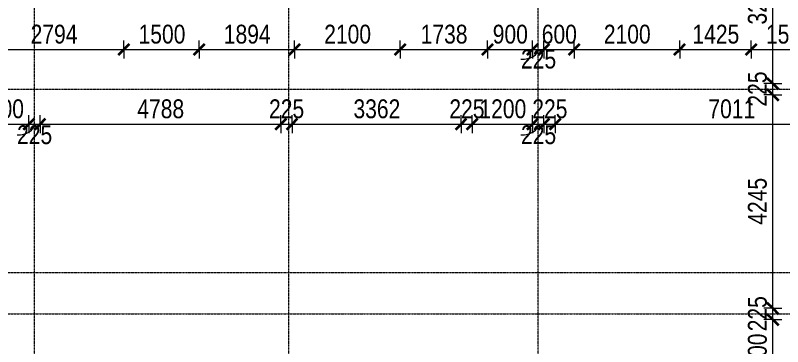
# Model space of a CAD drawing. Header units: millimetres. Extents: x -35190 to 411743, y -233114 to 23872.
# Drawn here: x -11092 to 4173, y -17365 to -10775 of the extents above; entities that cross this region are included whole.
import ezdxf

# ---------------------------------------------------------------- set-up
doc = ezdxf.new("R2010")
doc.units = ezdxf.units.MM
doc.linetypes.add('Grid Line', pattern=[22.225, 12.7, -3.175, 3.175, -3.175])
for name, color, linetype, lineweight in [('A-ANNO-DIMS', 211, 'Continuous', 9), ('A-ANNO-DIMS-75', 211, 'Continuous', 9), ('S-GRID', 1, 'Continuous', 9)]:
    doc.layers.add(name, color=color, linetype=linetype, lineweight=lineweight)
doc.styles.add('Arial_3', font='arial.ttf', dxfattribs={"width": 0.8, "height": 375})
doc.dimstyles.new('main_4_5mm_1', dxfattribs={"dimscale": 304.8, "dimtxt": 382.597275, "dimasz": 0.738189, "dimexe": 0.590551, "dimexo": 0.0625, "dimgap": 0.024606, "dimtad": 1, "dimdec": 0, "dimzin": 0, "dimdsep": 46, "dimtxsty": 'Arial_3', "dimblk1": 'OBLIQUE', "dimblk2": 'OBLIQUE', "dimsah": 1, "dimcen": 0.09, "dimdle": 0.590551, "dimazin": 0, "dimtfac": 1, "dimtdec": 4, "dimtix": 1, "dimtmove": 1, "dimatfit": 3, "dimfxl": 0.590551, "dimfxlon": 1, "dimtvp": 1, "dimtolj": 1, "dimtzin": 0, "dimarcsym": 2})
doc.dimstyles.new('main_4_5mm_2', dxfattribs={"dimscale": 304.8, "dimtxt": 382.597275, "dimasz": 0.738189, "dimexe": 0.590551, "dimexo": 0.0625, "dimgap": 0.024606, "dimtad": 1, "dimdec": 0, "dimzin": 0, "dimdsep": 46, "dimtxsty": 'Arial_3', "dimblk1": 'OBLIQUE', "dimblk2": 'OBLIQUE', "dimsah": 1, "dimcen": 0.09, "dimdle": 0.590551, "dimazin": 0, "dimtfac": 1, "dimtdec": 4, "dimtix": 1, "dimtmove": 0, "dimatfit": 3, "dimfxl": 0.590551, "dimfxlon": 1, "dimtvp": 1, "dimtolj": 1, "dimtzin": 0, "dimarcsym": 2})

# ---------------------------------------------------------------- blocks, each defined once
blk = doc.blocks.new('DIMBLOCK351-GROUND FLOOR')
at = {"layer": 'A-ANNO-DIMS-75', "transparency": 16777216}
for p, q in [((-11726, -11456), (-11726, -11276)), ((-8932, -11456), (-8932, -11276)), ((-11906, -11456), (-8932, -11456)), ((-11726, -11456), (-11726, -11636)), ((-8932, -11456), (-8932, -11636))]:
    blk.add_line(p, q, dxfattribs=at)
at = {"layer": 'A-ANNO-DIMS-75', "lineweight": 35, "transparency": 16777216}
for p, q in [((-11726, -11456), (-11614, -11343)), ((-8932, -11456), (-8820, -11343)), ((-11726, -11456), (-11839, -11568)), ((-8932, -11456), (-9045, -11568))]:
    blk.add_line(p, q, dxfattribs=at)
at = {"layer": 'A-ANNO-DIMS-75', "color": 0, "transparency": 16777216, "insert": (-10788, -10961), "char_height": 375, "width": 1101.88, "attachment_point": 1, "line_spacing_factor": 0.941778, "style": 'Arial_3'}
blk.add_mtext('2794', dxfattribs=at)
blk = doc.blocks.new('_Oblique')
at = {"color": 0, "linetype": 'ByBlock', "lineweight": -2}
blk.add_line((-0.5, -0.5), (0.5, 0.5), dxfattribs=at)
blk = doc.blocks.new('DIMBLOCK352-GROUND FLOOR')
at = {"layer": 'A-ANNO-DIMS-75', "transparency": 16777216}
for p, q in [((-8932, -11456), (-8932, -11276)), ((-7432, -11456), (-7432, -11276)), ((-8932, -11456), (-7432, -11456)), ((-8932, -11456), (-8932, -11636)), ((-7432, -11456), (-7432, -11636))]:
    blk.add_line(p, q, dxfattribs=at)
at = {"layer": 'A-ANNO-DIMS-75', "lineweight": 35, "transparency": 16777216}
for p, q in [((-8932, -11456), (-8820, -11343)), ((-7432, -11456), (-7320, -11343)), ((-8932, -11456), (-9045, -11568)), ((-7432, -11456), (-7545, -11568))]:
    blk.add_line(p, q, dxfattribs=at)
at = {"layer": 'A-ANNO-DIMS-75', "color": 0, "transparency": 16777216, "insert": (-8641, -10961), "char_height": 375, "width": 1101.88, "attachment_point": 1, "line_spacing_factor": 0.941778, "style": 'Arial_3'}
blk.add_mtext('1500', dxfattribs=at)
blk = doc.blocks.new('DIMBLOCK353-GROUND FLOOR')
at = {"layer": 'A-ANNO-DIMS-75', "transparency": 16777216}
for p, q in [((-7432, -11456), (-7432, -11276)), ((-5539, -11456), (-5539, -11276)), ((-7432, -11456), (-5539, -11456)), ((-7432, -11456), (-7432, -11636)), ((-5539, -11456), (-5539, -11636))]:
    blk.add_line(p, q, dxfattribs=at)
at = {"layer": 'A-ANNO-DIMS-75', "lineweight": 35, "transparency": 16777216}
for p, q in [((-7432, -11456), (-7320, -11343)), ((-5539, -11456), (-5426, -11343)), ((-7432, -11456), (-7545, -11568)), ((-5539, -11456), (-5651, -11568))]:
    blk.add_line(p, q, dxfattribs=at)
at = {"layer": 'A-ANNO-DIMS-75', "color": 0, "transparency": 16777216, "insert": (-6945, -10961), "char_height": 375, "width": 1101.88, "attachment_point": 1, "line_spacing_factor": 0.941778, "style": 'Arial_3'}
blk.add_mtext('1894', dxfattribs=at)
blk = doc.blocks.new('DIMBLOCK354-GROUND FLOOR')
at = {"layer": 'A-ANNO-DIMS-75', "transparency": 16777216}
for p, q in [((-5539, -11456), (-5539, -11276)), ((-3439, -11456), (-3439, -11276)), ((-5539, -11456), (-3439, -11456)), ((-5539, -11456), (-5539, -11636)), ((-3439, -11456), (-3439, -11636))]:
    blk.add_line(p, q, dxfattribs=at)
at = {"layer": 'A-ANNO-DIMS-75', "lineweight": 35, "transparency": 16777216}
for p, q in [((-5539, -11456), (-5426, -11343)), ((-3439, -11456), (-3326, -11343)), ((-5539, -11456), (-5651, -11568)), ((-3439, -11456), (-3551, -11568))]:
    blk.add_line(p, q, dxfattribs=at)
at = {"layer": 'A-ANNO-DIMS-75', "color": 0, "transparency": 16777216, "insert": (-4948, -10961), "char_height": 375, "width": 1101.88, "attachment_point": 1, "line_spacing_factor": 0.941778, "style": 'Arial_3'}
blk.add_mtext('2100', dxfattribs=at)
blk = doc.blocks.new('DIMBLOCK355-GROUND FLOOR')
at = {"layer": 'A-ANNO-DIMS-75', "transparency": 16777216}
for p, q in [((-3439, -11456), (-3439, -11276)), ((-1701, -11456), (-1701, -11276)), ((-3439, -11456), (-1701, -11456)), ((-3439, -11456), (-3439, -11636)), ((-1701, -11456), (-1701, -11636))]:
    blk.add_line(p, q, dxfattribs=at)
at = {"layer": 'A-ANNO-DIMS-75', "lineweight": 35, "transparency": 16777216}
for p, q in [((-3439, -11456), (-3326, -11343)), ((-1701, -11456), (-1589, -11343)), ((-3439, -11456), (-3551, -11568)), ((-1701, -11456), (-1814, -11568))]:
    blk.add_line(p, q, dxfattribs=at)
at = {"layer": 'A-ANNO-DIMS-75', "color": 0, "transparency": 16777216, "insert": (-3029, -10961), "char_height": 375, "width": 1101.88, "attachment_point": 1, "line_spacing_factor": 0.941778, "style": 'Arial_3'}
blk.add_mtext('1738', dxfattribs=at)
blk = doc.blocks.new('DIMBLOCK356-GROUND FLOOR')
at = {"layer": 'A-ANNO-DIMS-75', "transparency": 16777216}
for p, q in [((-1701, -11456), (-1701, -11276)), ((-801, -11456), (-801, -11276)), ((-1701, -11456), (-801, -11456)), ((-1701, -11456), (-1701, -11636)), ((-801, -11456), (-801, -11636))]:
    blk.add_line(p, q, dxfattribs=at)
at = {"layer": 'A-ANNO-DIMS-75', "lineweight": 35, "transparency": 16777216}
for p, q in [((-1701, -11456), (-1589, -11343)), ((-801, -11456), (-689, -11343)), ((-1701, -11456), (-1814, -11568)), ((-801, -11456), (-914, -11568))]:
    blk.add_line(p, q, dxfattribs=at)
at = {"layer": 'A-ANNO-DIMS-75', "color": 0, "transparency": 16777216, "insert": (-1595, -10961), "char_height": 375, "width": 826.41, "attachment_point": 1, "line_spacing_factor": 0.941778, "style": 'Arial_3'}
blk.add_mtext('900', dxfattribs=at)
blk = doc.blocks.new('DIMBLOCK357-GROUND FLOOR')
at = {"layer": 'A-ANNO-DIMS-75', "transparency": 16777216}
for p, q in [((-801, -11456), (-801, -11276)), ((-576, -11456), (-576, -11276)), ((-801, -11456), (-576, -11456)), ((-801, -11456), (-801, -11636)), ((-576, -11456), (-576, -11636))]:
    blk.add_line(p, q, dxfattribs=at)
at = {"layer": 'A-ANNO-DIMS-75', "lineweight": 35, "transparency": 16777216}
for p, q in [((-801, -11456), (-689, -11343)), ((-576, -11456), (-464, -11343)), ((-801, -11456), (-914, -11568)), ((-576, -11456), (-689, -11568))]:
    blk.add_line(p, q, dxfattribs=at)
at = {"layer": 'A-ANNO-DIMS-75', "transparency": 16777216}
blk.add_ellipse((-1033, -11456), major_axis=(-344, 0), ratio=0.562142, start_param=1.570796, end_param=3.141593, dxfattribs=at)
at = {"layer": 'A-ANNO-DIMS-75', "color": 0, "transparency": 16777216, "insert": (-1033, -11457), "char_height": 375, "width": 826.41, "attachment_point": 1, "line_spacing_factor": 0.941778, "style": 'Arial_3'}
blk.add_mtext('225', dxfattribs=at)
blk = doc.blocks.new('DIMBLOCK358-GROUND FLOOR')
at = {"layer": 'A-ANNO-DIMS-75', "transparency": 16777216}
for p, q in [((-576, -11456), (-576, -11276)), ((24, -11456), (24, -11276)), ((-576, -11456), (24, -11456)), ((-576, -11456), (-576, -11636)), ((24, -11456), (24, -11636))]:
    blk.add_line(p, q, dxfattribs=at)
at = {"layer": 'A-ANNO-DIMS-75', "lineweight": 35, "transparency": 16777216}
for p, q in [((-576, -11456), (-464, -11343)), ((24, -11456), (136, -11343)), ((-576, -11456), (-689, -11568)), ((24, -11456), (-89, -11568))]:
    blk.add_line(p, q, dxfattribs=at)
at = {"layer": 'A-ANNO-DIMS-75', "color": 0, "transparency": 16777216, "insert": (-620, -10961), "char_height": 375, "width": 826.41, "attachment_point": 1, "line_spacing_factor": 0.941778, "style": 'Arial_3'}
blk.add_mtext('600', dxfattribs=at)
blk = doc.blocks.new('DIMBLOCK359-GROUND FLOOR')
at = {"layer": 'A-ANNO-DIMS-75', "transparency": 16777216}
for p, q in [((24, -11456), (24, -11276)), ((2124, -11456), (2124, -11276)), ((24, -11456), (2124, -11456)), ((24, -11456), (24, -11636)), ((2124, -11456), (2124, -11636))]:
    blk.add_line(p, q, dxfattribs=at)
at = {"layer": 'A-ANNO-DIMS-75', "lineweight": 35, "transparency": 16777216}
for p, q in [((24, -11456), (136, -11343)), ((2124, -11456), (2236, -11343)), ((24, -11456), (-89, -11568)), ((2124, -11456), (2011, -11568))]:
    blk.add_line(p, q, dxfattribs=at)
at = {"layer": 'A-ANNO-DIMS-75', "color": 0, "transparency": 16777216, "insert": (615, -10961), "char_height": 375, "width": 1101.88, "attachment_point": 1, "line_spacing_factor": 0.941778, "style": 'Arial_3'}
blk.add_mtext('2100', dxfattribs=at)
blk = doc.blocks.new('DIMBLOCK360-GROUND FLOOR')
at = {"layer": 'A-ANNO-DIMS-75', "transparency": 16777216}
for p, q in [((2124, -11456), (2124, -11276)), ((3549, -11456), (3549, -11276)), ((2124, -11456), (3549, -11456)), ((2124, -11456), (2124, -11636)), ((3549, -11456), (3549, -11636))]:
    blk.add_line(p, q, dxfattribs=at)
at = {"layer": 'A-ANNO-DIMS-75', "lineweight": 35, "transparency": 16777216}
for p, q in [((2124, -11456), (2236, -11343)), ((3549, -11456), (3661, -11343)), ((2124, -11456), (2011, -11568)), ((3549, -11456), (3436, -11568))]:
    blk.add_line(p, q, dxfattribs=at)
at = {"layer": 'A-ANNO-DIMS-75', "color": 0, "transparency": 16777216, "insert": (2377, -10961), "char_height": 375, "width": 1101.88, "attachment_point": 1, "line_spacing_factor": 0.941778, "style": 'Arial_3'}
blk.add_mtext('1425', dxfattribs=at)
blk = doc.blocks.new('DIMBLOCK361-GROUND FLOOR')
at = {"layer": 'A-ANNO-DIMS-75', "transparency": 16777216}
for p, q in [((3549, -11456), (3549, -11276)), ((5049, -11456), (5049, -11276)), ((3549, -11456), (5049, -11456)), ((3549, -11456), (3549, -11636)), ((5049, -11456), (5049, -11636))]:
    blk.add_line(p, q, dxfattribs=at)
at = {"layer": 'A-ANNO-DIMS-75', "lineweight": 35, "transparency": 16777216}
for p, q in [((3549, -11456), (3661, -11343)), ((5049, -11456), (5161, -11343)), ((3549, -11456), (3436, -11568)), ((5049, -11456), (4936, -11568))]:
    blk.add_line(p, q, dxfattribs=at)
at = {"layer": 'A-ANNO-DIMS-75', "color": 0, "transparency": 16777216, "insert": (3840, -10961), "char_height": 375, "width": 1101.88, "attachment_point": 1, "line_spacing_factor": 0.941778, "style": 'Arial_3'}
blk.add_mtext('1500', dxfattribs=at)
blk = doc.blocks.new('DIMBLOCK380-GROUND FLOOR')
at = {"layer": 'A-ANNO-DIMS-75', "transparency": 16777216}
for p, q in [((-11726, -12941), (-11726, -12761)), ((-10826, -12941), (-10826, -12761)), ((-11906, -12941), (-10826, -12941)), ((-11726, -12941), (-11726, -13121)), ((-10826, -12941), (-10826, -13121))]:
    blk.add_line(p, q, dxfattribs=at)
at = {"layer": 'A-ANNO-DIMS-75', "lineweight": 35, "transparency": 16777216}
for p, q in [((-11726, -12941), (-11839, -13053)), ((-11726, -12941), (-11614, -12828)), ((-10826, -12941), (-10939, -13053)), ((-10826, -12941), (-10714, -12828))]:
    blk.add_line(p, q, dxfattribs=at)
at = {"layer": 'A-ANNO-DIMS-75', "color": 0, "transparency": 16777216, "insert": (-11620, -12446), "char_height": 375, "width": 826.41, "attachment_point": 1, "line_spacing_factor": 0.941778, "style": 'Arial_3'}
blk.add_mtext('900', dxfattribs=at)
blk = doc.blocks.new('DIMBLOCK381-GROUND FLOOR')
at = {"layer": 'A-ANNO-DIMS-75', "transparency": 16777216}
for p, q in [((-10826, -12941), (-10826, -12761)), ((-10601, -12941), (-10601, -12761)), ((-10826, -12941), (-10601, -12941)), ((-10826, -12941), (-10826, -13121)), ((-10601, -12941), (-10601, -13121))]:
    blk.add_line(p, q, dxfattribs=at)
at = {"layer": 'A-ANNO-DIMS-75', "lineweight": 35, "transparency": 16777216}
for p, q in [((-10826, -12941), (-10939, -13053)), ((-10826, -12941), (-10714, -12828)), ((-10601, -12941), (-10714, -13053)), ((-10601, -12941), (-10489, -12828))]:
    blk.add_line(p, q, dxfattribs=at)
at = {"layer": 'A-ANNO-DIMS-75', "transparency": 16777216}
blk.add_ellipse((-11058, -12941), major_axis=(344, 0), ratio=0.618029, start_param=4.712389, end_param=6.283185, dxfattribs=at)
at = {"layer": 'A-ANNO-DIMS-75', "color": 0, "transparency": 16777216, "insert": (-11058, -12961), "char_height": 375, "width": 826.41, "attachment_point": 1, "line_spacing_factor": 0.941778, "style": 'Arial_3'}
blk.add_mtext('225', dxfattribs=at)
blk = doc.blocks.new('DIMBLOCK382-GROUND FLOOR')
at = {"layer": 'A-ANNO-DIMS-75', "transparency": 16777216}
for p, q in [((-10601, -12941), (-10601, -12761)), ((-5813, -12941), (-5813, -12761)), ((-10601, -12941), (-5813, -12941)), ((-10601, -12941), (-10601, -13121)), ((-5813, -12941), (-5813, -13121))]:
    blk.add_line(p, q, dxfattribs=at)
at = {"layer": 'A-ANNO-DIMS-75', "lineweight": 35, "transparency": 16777216}
for p, q in [((-10601, -12941), (-10714, -13053)), ((-10601, -12941), (-10489, -12828)), ((-5813, -12941), (-5926, -13053)), ((-5813, -12941), (-5701, -12828))]:
    blk.add_line(p, q, dxfattribs=at)
at = {"layer": 'A-ANNO-DIMS-75', "color": 0, "transparency": 16777216, "insert": (-8666, -12446), "char_height": 375, "width": 1101.88, "attachment_point": 1, "line_spacing_factor": 0.941778, "style": 'Arial_3'}
blk.add_mtext('4788', dxfattribs=at)
blk = doc.blocks.new('DIMBLOCK383-GROUND FLOOR')
at = {"layer": 'A-ANNO-DIMS-75', "transparency": 16777216}
for p, q in [((-5813, -12941), (-5813, -12761)), ((-5588, -12941), (-5588, -12761)), ((-5813, -12941), (-5588, -12941)), ((-5813, -12941), (-5813, -13121)), ((-5588, -12941), (-5588, -13121))]:
    blk.add_line(p, q, dxfattribs=at)
at = {"layer": 'A-ANNO-DIMS-75', "lineweight": 35, "transparency": 16777216}
for p, q in [((-5813, -12941), (-5926, -13053)), ((-5813, -12941), (-5701, -12828)), ((-5588, -12941), (-5701, -13053)), ((-5588, -12941), (-5476, -12828))]:
    blk.add_line(p, q, dxfattribs=at)
at = {"layer": 'A-ANNO-DIMS-75', "color": 0, "transparency": 16777216, "insert": (-6045, -12446), "char_height": 375, "width": 826.41, "attachment_point": 1, "line_spacing_factor": 0.941778, "style": 'Arial_3'}
blk.add_mtext('225', dxfattribs=at)
blk = doc.blocks.new('DIMBLOCK384-GROUND FLOOR')
at = {"layer": 'A-ANNO-DIMS-75', "transparency": 16777216}
for p, q in [((-5588, -12941), (-5588, -12761)), ((-2226, -12941), (-2226, -12761)), ((-5588, -12941), (-2226, -12941)), ((-5588, -12941), (-5588, -13121)), ((-2226, -12941), (-2226, -13121))]:
    blk.add_line(p, q, dxfattribs=at)
at = {"layer": 'A-ANNO-DIMS-75', "lineweight": 35, "transparency": 16777216}
for p, q in [((-5588, -12941), (-5701, -13053)), ((-5588, -12941), (-5476, -12828)), ((-2226, -12941), (-2339, -13053)), ((-2226, -12941), (-2114, -12828))]:
    blk.add_line(p, q, dxfattribs=at)
at = {"layer": 'A-ANNO-DIMS-75', "color": 0, "transparency": 16777216, "insert": (-4366, -12446), "char_height": 375, "width": 1101.88, "attachment_point": 1, "line_spacing_factor": 0.941778, "style": 'Arial_3'}
blk.add_mtext('3362', dxfattribs=at)
blk = doc.blocks.new('DIMBLOCK385-GROUND FLOOR')
at = {"layer": 'A-ANNO-DIMS-75', "transparency": 16777216}
for p, q in [((-2226, -12941), (-2226, -12761)), ((-2001, -12941), (-2001, -12761)), ((-2226, -12941), (-2001, -12941)), ((-2226, -12941), (-2226, -13121)), ((-2001, -12941), (-2001, -13121))]:
    blk.add_line(p, q, dxfattribs=at)
at = {"layer": 'A-ANNO-DIMS-75', "lineweight": 35, "transparency": 16777216}
for p, q in [((-2226, -12941), (-2339, -13053)), ((-2226, -12941), (-2114, -12828)), ((-2001, -12941), (-2114, -13053)), ((-2001, -12941), (-1889, -12828))]:
    blk.add_line(p, q, dxfattribs=at)
at = {"layer": 'A-ANNO-DIMS-75', "color": 0, "transparency": 16777216, "insert": (-2458, -12446), "char_height": 375, "width": 826.41, "attachment_point": 1, "line_spacing_factor": 0.941778, "style": 'Arial_3'}
blk.add_mtext('225', dxfattribs=at)
blk = doc.blocks.new('DIMBLOCK386-GROUND FLOOR')
at = {"layer": 'A-ANNO-DIMS-75', "transparency": 16777216}
for p, q in [((-2001, -12941), (-2001, -12761)), ((-801, -12941), (-801, -12761)), ((-2001, -12941), (-801, -12941)), ((-2001, -12941), (-2001, -13121)), ((-801, -12941), (-801, -13121))]:
    blk.add_line(p, q, dxfattribs=at)
at = {"layer": 'A-ANNO-DIMS-75', "lineweight": 35, "transparency": 16777216}
for p, q in [((-2001, -12941), (-2114, -13053)), ((-2001, -12941), (-1889, -12828)), ((-801, -12941), (-914, -13053)), ((-801, -12941), (-689, -12828))]:
    blk.add_line(p, q, dxfattribs=at)
at = {"layer": 'A-ANNO-DIMS-75', "color": 0, "transparency": 16777216, "insert": (-1860, -12446), "char_height": 375, "width": 1101.88, "attachment_point": 1, "line_spacing_factor": 0.941778, "style": 'Arial_3'}
blk.add_mtext('1200', dxfattribs=at)
blk = doc.blocks.new('DIMBLOCK387-GROUND FLOOR')
at = {"layer": 'A-ANNO-DIMS-75', "transparency": 16777216}
for p, q in [((-801, -12941), (-801, -12761)), ((-576, -12941), (-576, -12761)), ((-801, -12941), (-576, -12941)), ((-801, -12941), (-801, -13121)), ((-576, -12941), (-576, -13121))]:
    blk.add_line(p, q, dxfattribs=at)
at = {"layer": 'A-ANNO-DIMS-75', "lineweight": 35, "transparency": 16777216}
for p, q in [((-801, -12941), (-914, -13053)), ((-801, -12941), (-689, -12828)), ((-576, -12941), (-689, -13053)), ((-576, -12941), (-464, -12828))]:
    blk.add_line(p, q, dxfattribs=at)
at = {"layer": 'A-ANNO-DIMS-75', "transparency": 16777216}
blk.add_ellipse((-1033, -12941), major_axis=(-344, 0), ratio=0.618029, start_param=1.570796, end_param=3.141593, dxfattribs=at)
at = {"layer": 'A-ANNO-DIMS-75', "color": 0, "transparency": 16777216, "insert": (-1033, -12961), "char_height": 375, "width": 826.41, "attachment_point": 1, "line_spacing_factor": 0.941778, "style": 'Arial_3'}
blk.add_mtext('225', dxfattribs=at)
blk = doc.blocks.new('DIMBLOCK388-GROUND FLOOR')
at = {"layer": 'A-ANNO-DIMS-75', "transparency": 16777216}
for p, q in [((-576, -12941), (-576, -12761)), ((-351, -12941), (-351, -12761)), ((-576, -12941), (-351, -12941)), ((-576, -12941), (-576, -13121)), ((-351, -12941), (-351, -13121))]:
    blk.add_line(p, q, dxfattribs=at)
at = {"layer": 'A-ANNO-DIMS-75', "lineweight": 35, "transparency": 16777216}
for p, q in [((-576, -12941), (-689, -13053)), ((-576, -12941), (-464, -12828)), ((-351, -12941), (-464, -13053)), ((-351, -12941), (-239, -12828))]:
    blk.add_line(p, q, dxfattribs=at)
at = {"layer": 'A-ANNO-DIMS-75', "color": 0, "transparency": 16777216, "insert": (-808, -12446), "char_height": 375, "width": 826.41, "attachment_point": 1, "line_spacing_factor": 0.941778, "style": 'Arial_3'}
blk.add_mtext('225', dxfattribs=at)
blk = doc.blocks.new('DIMBLOCK389-GROUND FLOOR')
at = {"layer": 'A-ANNO-DIMS-75', "transparency": 16777216}
for p, q in [((-351, -12941), (-351, -12761)), ((6660, -12941), (6660, -12761)), ((-351, -12941), (6840, -12941)), ((-351, -12941), (-351, -13121)), ((6660, -12941), (6660, -13121))]:
    blk.add_line(p, q, dxfattribs=at)
at = {"layer": 'A-ANNO-DIMS-75', "lineweight": 35, "transparency": 16777216}
for p, q in [((-351, -12941), (-464, -13053)), ((-351, -12941), (-239, -12828)), ((6660, -12941), (6547, -13053)), ((6660, -12941), (6772, -12828))]:
    blk.add_line(p, q, dxfattribs=at)
at = {"layer": 'A-ANNO-DIMS-75', "color": 0, "transparency": 16777216, "insert": (2695, -12446), "char_height": 375, "width": 1101.88, "attachment_point": 1, "line_spacing_factor": 0.941778, "style": 'Arial_3'}
blk.add_mtext('7011', dxfattribs=at)
blk = doc.blocks.new('DIMBLOCK421-GROUND FLOOR')
at = {"layer": 'A-ANNO-DIMS-75', "lineweight": 35, "transparency": 16777216}
for p, q in [((3975, -16828), (3862, -16716)), ((3975, -16828), (4087, -16941)), ((3975, -18328), (3862, -18216)), ((3975, -18328), (4087, -18441))]:
    blk.add_line(p, q, dxfattribs=at)
at = {"layer": 'A-ANNO-DIMS-75', "transparency": 16777216}
for p, q in [((3975, -16828), (3795, -16828)), ((3975, -18328), (3975, -16828)), ((3975, -16828), (4155, -16828)), ((3975, -18328), (3795, -18328)), ((3975, -18328), (4155, -18328))]:
    blk.add_line(p, q, dxfattribs=at)
at = {"layer": 'A-ANNO-DIMS-75', "color": 0, "transparency": 16777216, "insert": (3481, -18037), "char_height": 375, "width": 1101.88, "attachment_point": 1, "rotation": 90, "line_spacing_factor": 0.941778, "style": 'Arial_3'}
blk.add_mtext('1500', dxfattribs=at)
blk = doc.blocks.new('DIMBLOCK422-GROUND FLOOR')
at = {"layer": 'A-ANNO-DIMS-75', "transparency": 16777216}
for p, q in [((3975, -16603), (3795, -16603)), ((3975, -16828), (3975, -16603)), ((3975, -16603), (4155, -16603)), ((3975, -16828), (3795, -16828)), ((3975, -16828), (4155, -16828))]:
    blk.add_line(p, q, dxfattribs=at)
at = {"layer": 'A-ANNO-DIMS-75', "lineweight": 35, "transparency": 16777216}
for p, q in [((3975, -16603), (3862, -16491)), ((3975, -16603), (4087, -16716)), ((3975, -16828), (3862, -16716)), ((3975, -16828), (4087, -16941))]:
    blk.add_line(p, q, dxfattribs=at)
at = {"layer": 'A-ANNO-DIMS-75', "color": 0, "transparency": 16777216, "insert": (3481, -17060), "char_height": 375, "width": 826.41, "attachment_point": 1, "rotation": 90, "line_spacing_factor": 0.941778, "style": 'Arial_3'}
blk.add_mtext('225', dxfattribs=at)
blk = doc.blocks.new('DIMBLOCK423-GROUND FLOOR')
at = {"layer": 'A-ANNO-DIMS-75', "transparency": 16777216}
for p, q in [((3975, -12358), (3795, -12358)), ((3975, -16603), (3975, -12358)), ((3975, -12358), (4155, -12358)), ((3975, -16603), (3795, -16603)), ((3975, -16603), (4155, -16603))]:
    blk.add_line(p, q, dxfattribs=at)
at = {"layer": 'A-ANNO-DIMS-75', "lineweight": 35, "transparency": 16777216}
for p, q in [((3975, -12358), (3862, -12246)), ((3975, -12358), (4087, -12471)), ((3975, -16603), (3862, -16491)), ((3975, -16603), (4087, -16716))]:
    blk.add_line(p, q, dxfattribs=at)
at = {"layer": 'A-ANNO-DIMS-75', "color": 0, "transparency": 16777216, "insert": (3481, -14940), "char_height": 375, "width": 1101.88, "attachment_point": 1, "rotation": 90, "line_spacing_factor": 0.941778, "style": 'Arial_3'}
blk.add_mtext('4245', dxfattribs=at)
blk = doc.blocks.new('DIMBLOCK424-GROUND FLOOR')
at = {"layer": 'A-ANNO-DIMS-75', "lineweight": 35, "transparency": 16777216}
for p, q in [((3975, -12133), (3862, -12021)), ((3975, -12133), (4087, -12246)), ((3975, -12358), (3862, -12246)), ((3975, -12358), (4087, -12471))]:
    blk.add_line(p, q, dxfattribs=at)
at = {"layer": 'A-ANNO-DIMS-75', "transparency": 16777216}
for p, q in [((3975, -12133), (3795, -12133)), ((3975, -12358), (3975, -12133)), ((3975, -12133), (4155, -12133)), ((3975, -12358), (3795, -12358)), ((3975, -12358), (4155, -12358))]:
    blk.add_line(p, q, dxfattribs=at)
at = {"layer": 'A-ANNO-DIMS-75', "color": 0, "transparency": 16777216, "insert": (3481, -12590), "char_height": 375, "width": 826.41, "attachment_point": 1, "rotation": 90, "line_spacing_factor": 0.941778, "style": 'Arial_3'}
blk.add_mtext('225', dxfattribs=at)
blk = doc.blocks.new('DIMBLOCK425-GROUND FLOOR')
at = {"layer": 'A-ANNO-DIMS-75', "transparency": 16777216}
for p, q in [((3975, -12133), (3975, -8685)), ((3975, -8865), (3795, -8865)), ((3975, -8865), (4155, -8865)), ((3975, -12133), (3795, -12133)), ((3975, -12133), (4155, -12133))]:
    blk.add_line(p, q, dxfattribs=at)
at = {"layer": 'A-ANNO-DIMS-75', "lineweight": 35, "transparency": 16777216}
for p, q in [((3975, -8865), (3862, -8753)), ((3975, -8865), (4087, -8978)), ((3975, -12133), (3862, -12021)), ((3975, -12133), (4087, -12246))]:
    blk.add_line(p, q, dxfattribs=at)
at = {"layer": 'A-ANNO-DIMS-75', "color": 0, "transparency": 16777216, "insert": (3481, -10958), "char_height": 375, "width": 1101.88, "attachment_point": 1, "rotation": 90, "line_spacing_factor": 0.941778, "style": 'Arial_3'}
blk.add_mtext('3268', dxfattribs=at)

msp = doc.modelspace()

# ---------------------------------------------------------------- linework, layer by layer
at = {"layer": 'S-GRID', "linetype": 'Grid Line'}
for p, q in [((-10713.6, -23401.6), (-10713.6, 18871.1)), ((-5651.1, -23401.6), (-5651.1, 18871.1)), ((-688.6, -23401.6), (-688.6, 18871.1)), ((-16035.3, -12245.8), (47071.4, -12245.8)), ((-16035.3, -15887.8), (47071.4, -15887.8)), ((-16035.3, -16715.8), (47071.4, -16715.8))]:
    msp.add_line(p, q, dxfattribs=at)

# ---------------------------------------------------------------- dimensions: what is measured, and where the dimension line sits
at = {"layer": 'A-ANNO-DIMS'}
for base, p1, p2, override, picture, middle in [((3974.9, -8865.3), (4154.9, -12133.3), (3794.9, -8865.3), {"dimpost": '<>', "dimfxl": 3287.768848}, 'DIMBLOCK425-GROUND FLOOR', (3775.8, -10499.3)), ((3974.9, -12133.3), (4154.9, -12358.3), (4154.9, -12133.3), {"dimpost": '<>', "dimfxl": 225}, 'DIMBLOCK424-GROUND FLOOR', (3775.9, -12245.8)), ((3974.9, -12358.3), (4154.9, -16603.3), (4154.9, -12358.3), {"dimpost": '<>', "dimfxl": 4245}, 'DIMBLOCK423-GROUND FLOOR', (3775.9, -14480.8)), ((3974.9, -16603.3), (4154.9, -16828.3), (4154.9, -16603.3), {"dimpost": '<>', "dimfxl": 225}, 'DIMBLOCK422-GROUND FLOOR', (3775.9, -16715.8)), ((3974.9, -16828.3), (4154.9, -18328.3), (4154.9, -16828.3), {"dimpost": '<>', "dimfxl": 1500}, 'DIMBLOCK421-GROUND FLOOR', (3775.9, -17578.3))]:
    dim = msp.add_linear_dim(base=base, p1=p1, p2=p2, angle=90, dimstyle='main_4_5mm_2', override=override, dxfattribs=at)
    dim.commit()
    dim.dimension.update_dxf_attribs({"geometry": picture, "text_midpoint": middle})
for base, p1, p2, override, picture, middle in [((-8932.3, -11455.8), (-11726.1, -11275.8), (-8932.3, -11275.8), {"dimpost": '<>', "dimfxl": 2793.75}, 'DIMBLOCK351-GROUND FLOOR', (-10329.2, -11256.8)), ((-7432.3, -11455.8), (-8932.3, -11275.8), (-7432.3, -11275.8), {"dimpost": '<>', "dimfxl": 1500}, 'DIMBLOCK352-GROUND FLOOR', (-8182.3, -11256.8)), ((-5538.6, -11455.8), (-7432.3, -11275.8), (-5538.6, -11275.8), {"dimpost": '<>', "dimfxl": 1893.75}, 'DIMBLOCK353-GROUND FLOOR', (-6485.5, -11256.8)), ((-3438.6, -11455.8), (-5538.6, -11275.8), (-3438.6, -11275.8), {"dimpost": '<>', "dimfxl": 2100}, 'DIMBLOCK354-GROUND FLOOR', (-4488.6, -11256.8)), ((-1701.0949746, -11455.7660038), (-3438.5949746, -11275.7660038), (-1701.0949746, -11275.7660038), {"dimpost": '<>', "dimfxl": 1737.5}, 'DIMBLOCK355-GROUND FLOOR', (-2569.8449746, -11256.6732333)), ((-801.1, -11455.8), (-1701.1, -11275.8), (-801.1, -11275.8), {"dimpost": '<>', "dimfxl": 900}, 'DIMBLOCK356-GROUND FLOOR', (-1251.1, -11256.8)), ((23.9, -11455.8), (-576.1, -11275.8), (23.9, -11275.8), {"dimpost": '<>', "dimfxl": 600}, 'DIMBLOCK358-GROUND FLOOR', (-276.1, -11256.8)), ((2123.9, -11455.8), (23.9, -11275.8), (2123.9, -11275.8), {"dimpost": '<>', "dimfxl": 2100}, 'DIMBLOCK359-GROUND FLOOR', (1073.9, -11256.8)), ((3548.9, -11455.8), (2123.9, -11275.8), (3548.9, -11275.8), {"dimpost": '<>', "dimfxl": 1425}, 'DIMBLOCK360-GROUND FLOOR', (2836.4, -11256.8)), ((5048.9, -11455.8), (3548.9, -11275.8), (5048.9, -11275.8), {"dimpost": '<>', "dimfxl": 1500}, 'DIMBLOCK361-GROUND FLOOR', (4298.9, -11256.8)), ((-10826.1, -12940.6), (-11726.1, -12760.6), (-10826.1, -12760.6), {"dimpost": '<>', "dimfxl": 900}, 'DIMBLOCK380-GROUND FLOOR', (-11276.1, -12741.6)), ((-5813.1, -12940.6), (-10601.1, -12760.6), (-5813.1, -12760.6), {"dimpost": '<>', "dimfxl": 4788}, 'DIMBLOCK382-GROUND FLOOR', (-8207.1, -12741.6)), ((-5588.1, -12940.6), (-5813.1, -12760.6), (-5588.1, -12760.6), {"dimpost": '<>', "dimfxl": 225}, 'DIMBLOCK383-GROUND FLOOR', (-5700.6, -12741.6)), ((-2226.1, -12940.6), (-5588.1, -12760.6), (-2226.1, -12760.6), {"dimpost": '<>', "dimfxl": 3362}, 'DIMBLOCK384-GROUND FLOOR', (-3907.1, -12741.5)), ((-2001.1, -12940.6), (-2226.1, -12760.6), (-2001.1, -12760.6), {"dimpost": '<>', "dimfxl": 225}, 'DIMBLOCK385-GROUND FLOOR', (-2113.6, -12741.6)), ((-801.1, -12940.6), (-2001.1, -12760.6), (-801.1, -12760.6), {"dimpost": '<>', "dimfxl": 1200}, 'DIMBLOCK386-GROUND FLOOR', (-1401.1, -12741.6)), ((-351.1, -12940.6), (-576.1, -12760.6), (-351.1, -12760.6), {"dimpost": '<>', "dimfxl": 225}, 'DIMBLOCK388-GROUND FLOOR', (-463.6, -12741.6)), ((6659.9, -12940.6), (-351.1, -12760.6), (6659.9, -12760.6), {"dimpost": '<>', "dimfxl": 7011}, 'DIMBLOCK389-GROUND FLOOR', (3154.4, -12741.6))]:
    dim = msp.add_linear_dim(base=base, p1=p1, p2=p2, dimstyle='main_4_5mm_2', override=override, dxfattribs=at)
    dim.commit()
    dim.dimension.update_dxf_attribs({"geometry": picture, "text_midpoint": middle})
for base, p1, p2, picture, middle in [((-576.1, -11455.8), (-801.1, -11275.8), (-576.1, -11275.8), 'DIMBLOCK357-GROUND FLOOR', (-619.7, -11706.8)), ((-10601.1, -12940.6), (-10826.1, -12760.6), (-10601.1, -12760.6), 'DIMBLOCK381-GROUND FLOOR', (-10644.7, -13210.8)), ((-576.1, -12940.6), (-801.1, -12760.6), (-576.1, -12760.6), 'DIMBLOCK387-GROUND FLOOR', (-619.7, -13210.8))]:
    dim = msp.add_linear_dim(base=base, p1=p1, p2=p2, dimstyle='main_4_5mm_1', override={"dimpost": '<>', "dimfxl": 225}, dxfattribs=at)
    dim.commit()
    dim.dimension.update_dxf_attribs({"geometry": picture, "text_midpoint": middle, "dimtype": 160})

doc.saveas('drawing.dxf')
